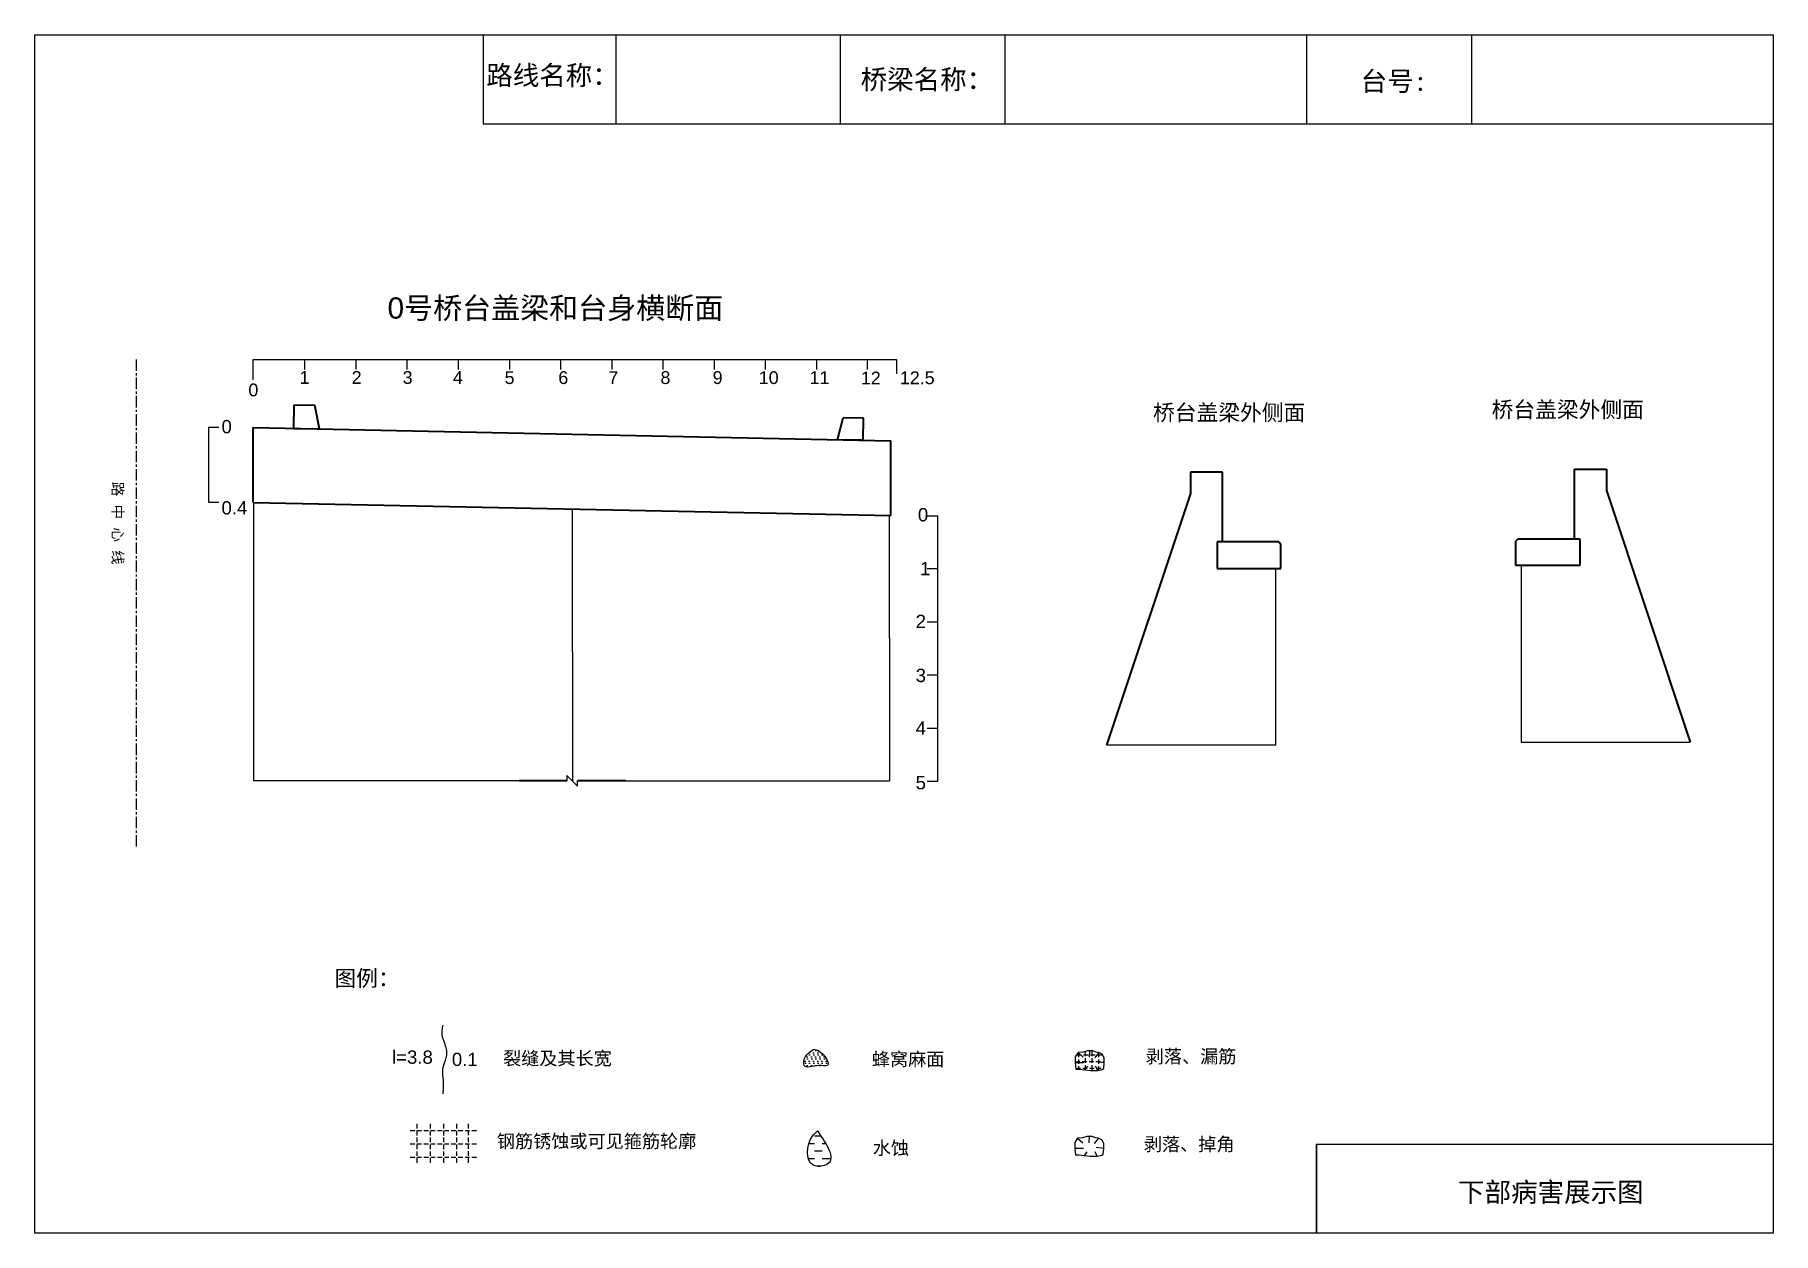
# Model space of a CAD drawing. Header units: millimetres. Extents: x 0 to 380, y 0 to 262.
import ezdxf
from ezdxf.enums import TextEntityAlignment as Align

# ---------------------------------------------------------------- set-up
doc = ezdxf.new("R2010")
doc.units = ezdxf.units.MM
doc.linetypes.add('CENTER', pattern=[2, 1.25, -0.25, 0.25, -0.25])
doc.linetypes.add('DASHED', pattern=[0.75, 0.5, -0.25])
doc.layers.add('中粗实线', color=4, linetype='Continuous', lineweight=35)
for name, color, linetype in [('加固措施', 7, 'Continuous'), ('图层1', 7, 'Continuous'), ('文字', 1, 'Continuous'), ('病害', 5, 'Continuous')]:
    doc.layers.add(name, color=color, linetype=linetype)
doc.styles.get("Standard").update_dxf_attribs({"font": 'arial.ttf'})
doc.styles.add('汉字', font='')
doc.styles.get('汉字').set_extended_font_data('SimSun')

# ---------------------------------------------------------------- blocks, each defined once
blk = doc.blocks.new('adfsd')
at = {"lineweight": -2, "ltscale": 0.5}
for p, q in [((1140.897, -3083.694), (1140.936, -3083.729)), ((1140.983, -3083.682), (1140.981, -3083.729)), ((1141.053, -3083.694), (1141.022, -3083.735)), ((1140.876, -3083.768), (1140.94, -3083.769)), ((1140.948, -3083.824), (1140.969, -3083.796)), ((1141.045, -3083.83), (1141.028, -3083.796)), ((1141.094, -3083.772), (1141.036, -3083.763))]:
    blk.add_line(p, q, dxfattribs=at)
blk.add_lwpolyline([(1141, -3083.682), (1140.967, -3083.682), (1140.934, -3083.69), (1140.897, -3083.694), (1140.876, -3083.727), (1140.876, -3083.768), (1140.88, -3083.818), (1140.905, -3083.818), (1140.991, -3083.83), (1141.045, -3083.83), (1141.078, -3083.822), (1141.09, -3083.814), (1141.094, -3083.772), (1141.094, -3083.735), (1141.078, -3083.707), (1141.053, -3083.694), (1141.033, -3083.69), (1141, -3083.678)], dxfattribs=at)

msp = doc.modelspace()

# ---------------------------------------------------------------- hatches: boundary and pattern name
at = {"layer": '加固措施', "lineweight": -2}
h = msp.add_hatch(dxfattribs=at)
h.set_pattern_fill('DOTS', scale=0.581214)
h.set_pattern_definition([(0, (-3342.3451, -230.3964), (0.46133892, 0.92267784), [0, -0.92267784])])
edge = h.paths.add_edge_path()
edge.add_spline(control_points=[(170.22, 40.19), (169.35, 39.59), (168.12, 38.75), (167.98, 35.62), (170.89, 37.06), (174.84, 35.93), (171.9, 40.26), (170.32, 40.19), (170.22, 40.19)], knot_values=[0, 0, 0, 0, 5.205471, 7.397577, 12.944796, 16.169923, 23.88441, 24.400432, 24.400432, 24.400432, 24.400432], degree=3, periodic=0)
h = msp.add_hatch(dxfattribs=at)
h.set_pattern_fill('DASH', color=256, scale=0.523093)
h.set_pattern_definition([(0, (-2990.0996, -189.631), (1.6608201, 1.6608201), [1.6608201, -1.6608201])])
edge = h.paths.add_edge_path()
edge.add_spline(control_points=[(171.1, 22.36), (170.69, 22), (168.75, 20.28), (168.23, 14.03), (176.02, 15.14), (173.14, 19.37), (171.1, 22.36)], knot_values=[0, 0, 0, 0, 3.237042, 15.187225, 21.182779, 35.601669, 35.601669, 35.601669, 35.601669], degree=3, periodic=0)
at = {"layer": '病害', "lineweight": -2}
h = msp.add_hatch(dxfattribs=at)
h.set_pattern_fill('DOTS', color=4, scale=0.581214, style=0)
h.set_pattern_definition([(0, (-5753.8192, -574.1323), (0.46133892, 0.92267784), [0, -0.92267784])])
edge = h.paths.add_edge_path()
edge.add_spline(control_points=[(170.22, 40.19), (169.35, 39.59), (168.12, 38.75), (167.98, 35.62), (170.89, 37.06), (174.84, 35.93), (171.9, 40.26), (170.32, 40.19), (170.22, 40.19)], knot_values=[0, 0, 0, 0, 1.041094, 1.479515, 2.588959, 3.233985, 4.776882, 4.880086, 4.880086, 4.880086, 4.880086], degree=3, periodic=0)

# ---------------------------------------------------------------- linework, layer by layer
at = {"color": 0, "linetype": 'ByBlock'}
for p, q in [((0.01, 261.99), (380.01, 261.99)), ((0.01, -0.01), (0.01, 261.99)), ((98.03, 261.99), (98.03, 242.51)), ((176.02, 261.99), (176.02, 242.51)), ((278.01, 261.99), (278.01, 242.51)), ((314.03, 261.95), (314.03, 242.47)), ((380.01, 261.99), (380.01, -0.01)), ((98.03, 242.51), (380.01, 242.51)), ((181.96, 191.03), (188.36, 191.03)), ((188.36, 191.03), (188.36, 187.9)), ((280.16, -0.01), (280.16, 19.47)), ((280.16, 19.47), (380.01, 19.47)), ((380.01, -0.01), (0.01, -0.01))]:
    msp.add_line(p, q, dxfattribs=at)
at = {"color": 1, "linetype": 'CENTER', "ltscale": 2}
msp.add_line((22.15, 191.03), (22.15, 84.49), dxfattribs=at)
at = {"color": 0}
for p, q in [((47.78, 186.55), (47.78, 191.03)), ((47.78, 191.03), (58.97, 191.03)), ((58.97, 191.03), (58.97, 188.79)), ((58.97, 191.03), (70.17, 191.03)), ((70.17, 191.03), (81.36, 191.03)), ((70.17, 191.03), (70.17, 188.79)), ((81.36, 191.03), (92.55, 191.03)), ((81.36, 191.03), (81.36, 188.79)), ((92.55, 191.03), (103.74, 191.03)), ((92.55, 191.03), (92.55, 188.79)), ((103.74, 191.03), (114.93, 191.03)), ((103.74, 191.03), (103.74, 188.79)), ((114.93, 191.03), (126.12, 191.03)), ((114.93, 191.03), (114.93, 188.79)), ((126.12, 191.03), (137.31, 191.03)), ((126.12, 191.03), (126.12, 188.79)), ((137.31, 191.03), (148.5, 191.03)), ((137.31, 191.03), (137.31, 188.79)), ((137.31, 191.03), (146.26, 191.03)), ((148.5, 191.03), (159.69, 191.03)), ((148.5, 191.03), (148.5, 188.79)), ((148.5, 191.03), (150.74, 191.03)), ((159.69, 191.03), (181.96, 191.03)), ((159.69, 191.03), (159.69, 188.79)), ((170.88, 191.03), (170.88, 188.79)), ((181.96, 191.03), (181.96, 188.79)), ((40.27, 176.11), (37.95, 176.11)), ((37.95, 176.11), (37.95, 159.84)), ((37.95, 159.84), (40.27, 159.84)), ((47.83, 159.72), (47.83, 130.15)), ((186.85, 130.15), (186.85, 156.94)), ((195.04, 156.85), (197.36, 156.85)), ((197.36, 156.85), (197.36, 98.73)), ((197.36, 145.23), (195.04, 145.23)), ((271.23, 145.31), (271.23, 106.68)), ((324.94, 145.95), (324.94, 107.32)), ((197.36, 133.6), (195.04, 133.6)), ((47.83, 130.15), (47.83, 98.88)), ((186.85, 130.15), (186.85, 98.88)), ((197.36, 121.98), (195.04, 121.98)), ((197.36, 110.36), (195.04, 110.36)), ((105.88, 98.88), (47.83, 98.88)), ((116.34, 100.04), (118.67, 97.72)), ((116.34, 100.04), (116.34, 98.88)), ((118.67, 98.88), (186.85, 98.88)), ((118.67, 97.72), (118.67, 98.88)), ((197.36, 98.73), (195.04, 98.73))]:
    msp.add_line(p, q, dxfattribs=at)
at = {"color": 1}
for p, q in [((47.75, 159.72), (47.83, 159.72)), ((117.53, 127.06), (117.53, 158.32)), ((117.53, 127.06), (117.53, 98.88))]:
    msp.add_line(p, q, dxfattribs=at)
for p, q in [((271.23, 106.68), (234.28, 106.68)), ((324.94, 107.32), (361.88, 107.32))]:
    msp.add_line(p, q)
at = {"color": 1, "linetype": 'DASHED', "ltscale": 2}
for p, q in [((227.76, 39), (233.39, 39)), ((228.17, 39.5), (228.17, 35.9)), ((229.62, 39.73), (229.62, 35.71)), ((231.08, 39.73), (231.08, 35.54)), ((232.53, 39.5), (232.53, 35.58)), ((227.47, 37.55), (233.8, 37.55)), ((227.57, 36.1), (233.69, 36.1)), ((83.5, 23.89), (83.5, 15.17)), ((86.41, 23.89), (86.41, 15.17)), ((89.32, 23.89), (89.32, 15.17)), ((92.22, 23.89), (92.22, 15.17)), ((94.71, 23.91), (94.71, 15.2)), ((82.05, 22.44), (96.58, 22.44)), ((82.05, 19.53), (96.58, 19.53)), ((82.05, 16.63), (96.58, 16.63))]:
    msp.add_line(p, q, dxfattribs=at)
at = {"color": 0, "linetype": 'ByBlock'}
msp.add_lwpolyline([(0.01, 261.99), (380.01, 261.99), (380.01, -0.01), (0.01, -0.01)], close=True, dxfattribs=at)
at = {"lineweight": -2}
msp.add_spline([(170.22, 40.19), (168.19, 37.94), (168.19, 36.66), (171.42, 36.66), (173.29, 36.66), (170.52, 40.19), (170.22, 40.19)], degree=3, dxfattribs=at)
at = {"layer": '中粗实线', "color": 0}
for p, q in [((56.65, 175.93), (56.74, 181.1)), ((56.74, 181.1), (61.19, 181.02)), ((62.26, 175.82), (61.19, 181.02)), ((47.75, 159.72), (47.77, 176.11)), ((47.77, 176.11), (187.13, 173.21)), ((56.65, 175.93), (62.26, 175.82)), ((175.46, 173.44), (176.72, 178.24)), ((181.17, 178.15), (176.72, 178.24)), ((181.07, 173.33), (181.17, 178.15)), ((181.07, 173.33), (175.46, 173.44)), ((187.12, 156.93), (187.13, 173.21)), ((259.61, 166.37), (252.63, 166.37)), ((252.63, 166.37), (252.63, 161.72)), ((259.61, 151.12), (259.61, 166.37)), ((336.56, 167.01), (343.54, 167.01)), ((336.56, 151.76), (336.56, 167.01)), ((343.54, 167.01), (343.54, 162.36)), ((47.75, 159.72), (187.12, 156.93)), ((252.63, 161.72), (234.28, 106.68)), ((252.63, 161.72), (252.63, 161.72)), ((343.54, 162.36), (361.88, 107.32)), ((343.54, 162.36), (343.54, 162.36)), ((259.61, 151.12), (258.44, 151.12)), ((258.44, 151.12), (258.44, 145.31)), ((271.93, 151.12), (259.61, 151.12)), ((271.93, 151.12), (272.39, 150.65)), ((272.39, 145.31), (272.39, 150.65)), ((324.24, 151.76), (323.77, 151.3)), ((323.77, 145.95), (323.77, 151.3)), ((324.24, 151.76), (336.56, 151.76)), ((336.56, 151.76), (337.72, 151.76)), ((337.72, 151.76), (337.72, 145.95)), ((258.44, 145.31), (272.39, 145.31)), ((271.23, 145.31), (272.39, 145.31)), ((324.94, 145.95), (323.77, 145.95)), ((337.72, 145.95), (323.77, 145.95)), ((116.34, 98.88), (105.88, 98.88)), ((129.13, 98.88), (118.67, 98.88))]:
    msp.add_line(p, q, dxfattribs=at)
at = {"layer": '加固措施', "lineweight": -2}
msp.add_spline([(171.1, 22.36), (169.93, 21.14), (170.19, 14.89), (173.32, 15.15), (171.1, 22.36)], degree=3, dxfattribs=at)
at = {"layer": '图层1', "lineweight": -2}
msp.add_open_spline([(89.19, 45.46), (89.15, 45.28), (89.12, 45.1), (89.03, 44.56), (88.99, 44.23), (88.97, 43.76), (88.97, 43.6), (88.99, 43.36), (89, 43.27), (89.03, 43.1), (89.05, 43.01), (89.13, 42.69), (89.22, 42.44), (89.43, 41.9), (89.55, 41.61), (89.77, 40.98), (89.88, 40.63), (89.99, 40.04), (90.01, 39.81), (90.02, 39.36), (90, 39.13), (89.94, 38.71), (89.9, 38.51), (89.8, 38.12), (89.75, 37.93), (89.6, 37.47), (89.51, 37.2), (89.35, 36.7), (89.27, 36.46), (89.2, 36.14), (89.17, 36.04), (89.15, 35.86), (89.14, 35.78), (89.12, 35.61), (89.12, 35.52), (89.11, 35.21), (89.12, 34.96), (89.17, 34.44), (89.2, 34.16), (89.25, 33.67), (89.27, 33.47), (89.29, 33.08), (89.3, 32.9), (89.31, 32.55), (89.31, 32.38), (89.3, 31.87), (89.28, 31.53), (89.24, 30.95), (89.22, 30.7), (89.2, 30.46)], degree=3, knots=[0, 0, 0, 0, 0.93103, 0.93103, 2.904338, 2.904338, 3.933552, 3.933552, 4.598026, 4.598026, 5.2625, 5.2625, 6.799065, 6.799065, 8.335629, 8.335629, 9.872194, 9.872194, 10.744529, 10.744529, 11.616864, 11.616864, 12.4892, 12.4892, 13.361535, 13.361535, 14.755665, 14.755665, 16.149795, 16.149795, 16.835641, 16.835641, 17.410365, 17.410365, 17.98509, 17.98509, 19.45733, 19.45733, 20.929571, 20.929571, 21.910052, 21.910052, 22.722819, 22.722819, 23.535585, 23.535585, 25.161117, 25.161117, 26.428502, 26.428502, 26.428502, 26.428502], dxfattribs=at)
at = {"layer": '病害', "color": 5}
for p, q in [((98.03, 261.99), (98.03, 242.51)), ((176.02, 261.99), (176.02, 242.51)), ((278.01, 261.99), (278.01, 242.51)), ((380.01, 261.99), (380.01, 242.51)), ((98.03, 242.51), (277.61, 242.51)), ((277.61, 242.51), (380.01, 242.51)), ((280.16, 19.47), (380.01, 19.47)), ((280.16, 19.47), (280.16, -0.01)), ((380.01, 19.47), (380.01, -0.01))]:
    msp.add_line(p, q, dxfattribs=at)
at = {"layer": '病害', "color": 0}
for p, q in [((126.99, 261.99), (126.99, 242.51)), ((212.03, 261.99), (212.03, 242.51))]:
    msp.add_line(p, q, dxfattribs=at)

# ---------------------------------------------------------------- block references
at = {"color": 0, "xscale": 29.06071944548601, "yscale": 29.06071944548601, "zscale": 29.06071944548601}
for p in [(-32927.22, 89653.86), (-32927.33, 89635.13)]:
    msp.add_blockref('adfsd', p, dxfattribs=at)

# ---------------------------------------------------------------- texts
for s, height, p in [('1', 2.8, (57.88, 185.67)), ('2', 2.8, (69.28, 185.67)), ('3', 2.8, (80.42, 185.67)), ('4', 2.8, (91.4, 185.67)), ('5', 2.8, (102.71, 185.64)), ('6', 2.8, (114.45, 185.64)), ('7', 2.8, (125.39, 185.64)), ('8', 2.8, (136.77, 185.64)), ('9', 2.8, (148.18, 185.64)), ('10', 2.798, (158.26, 185.64)), ('11', 2.798, (169.35, 185.64)), ('12', 2.798, (180.57, 185.55)), ('12.5', 2.798, (189.1, 185.6)), ('0', 2.8, (46.7, 182.95)), ('0', 2.91, (40.82, 174.87)), ('0.4', 2.906, (40.82, 157.13)), ('0', 2.91, (193.04, 155.61)), ('1', 2.91, (193.52, 143.85)), ('2', 2.91, (192.55, 132.29)), ('3', 2.91, (192.55, 120.48)), ('4', 2.91, (192.55, 108.96)), ('5', 2.91, (192.55, 97.04))]:
    msp.add_text(s, height=height).set_placement(p)
msp.add_text('路  中  心  线', height=2.325, rotation=270).set_placement((16.98, 164.25))
at = {"layer": '图层1', "style": '汉字'}
for s, p in [('路线名称：', (98.69, 251)), ('桥梁名称：', (180.52, 250.1)), ('台号:', (289.84, 249.72)), ('下部病害展示图', (311.11, 6.86))]:
    msp.add_text(s, height=4.25, dxfattribs=at).set_placement(p)
at = {"layer": '图层1', "lineweight": -2, "attachment_point": 1}
for s, insert, char_height in [('图例：', (65.52, 57.48), 3.487), ('l=3.8', (78.1, 39.94), 2.906), ('0.1', (91.18, 39.45), 2.906), ('裂缝及其长宽', (102.37, 39.67), 2.906), ('蜂窝麻面', (182.98, 39.49), 2.906), ('剥落、漏筋', (242.85, 40.1), 2.906), ('钢筋锈蚀或可见箍筋轮廓', (101.01, 21.57), 2.9061), ('水蚀', (183.19, 20.07), 2.906), ('剥落、掉角', (242.44, 20.91), 2.906)]:
    msp.add_mtext(s, dxfattribs=dict(at, insert=insert, char_height=char_height))
at = {"layer": '文字', "color": 0}
for s, height, p in [('0号桥台盖梁和台身横断面', 4.6497, (113.81, 199.93)), ('桥台盖梁外侧面', 3.487, (261.09, 177.67)), ('桥台盖梁外侧面', 3.487, (335.1, 178.32))]:
    msp.add_text(s, height=height, dxfattribs=at).set_placement(p, align=Align.CENTER)

doc.saveas('drawing.dxf')
